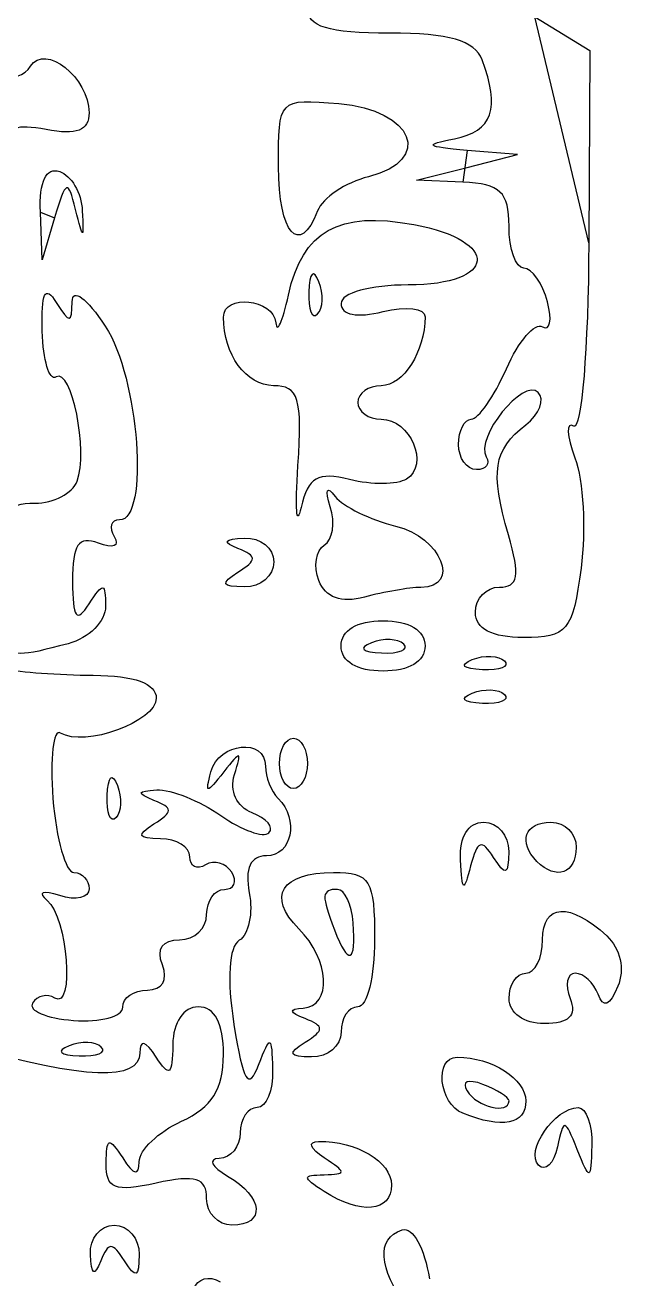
# Model space of a CAD drawing. Extents: x 0 to 213, y 0 to 77.
# Drawn here: x 23 to 35.6, y 19.33 to 45.68 of the extents above; entities that cross this region are included whole.
import ezdxf

# ---------------------------------------------------------------- set-up
doc = ezdxf.new("R2010")
doc.units = 0
doc.layers.get('0').update_dxf_attribs({"linetype": 'CONTINUOUS'})

msp = doc.modelspace()

# ---------------------------------------------------------------- linework, layer by layer
at = {"color": 7}
for points in [[(33.702219, 45.853731), (34.855774, 45.140795), (34.837232, 41.103265)], [(32.190972, 42.375071), (31.220833, 42.416812), (32.279167, 42.686111), (33.3375, 42.95541), (32.279167, 43.045191)], [(28.318435, 42.704532), (28.318435, 42.704529)], [(23.617421, 41.627775), (23.353663, 40.745831), (23.318498, 41.745366), (23.318498, 41.745368)], [(29.16877, 40.282814), (29.168765, 40.282814)], [(28.72843, 36.424306), (28.72843, 36.424306)], [(27.46839, 34.182143), (27.46839, 34.182143)], [(29.168223, 34.003336), (29.168223, 34.003336)], [(32.455541, 33.3375), (32.455556, 33.3375)], [(29.633333, 32.631944), (29.633333, 32.631944)], [(30.948901, 32.66867), (30.948901, 32.668693)], [(32.389411, 32.343787), (32.389411, 32.343765)], [(32.389411, 31.638232), (32.389411, 31.638209)], [(28.339816, 30.1625), (28.339816, 30.1625)], [(24.722294, 29.486358), (24.722295, 29.486358)], [(32.1437, 28.134028), (32.1437, 28.134028)], [(33.749073, 28.104632), (33.749073, 28.104632)], [(29.889114, 26.811111), (29.889114, 26.811111)], [(33.161111, 25.223611), (33.161111, 25.223611)], [(28.879501, 24.304365), (28.879501, 24.304363)], [(24.598901, 24.202003), (24.598901, 24.202026)], [(33.161111, 23.0692), (33.161111, 23.0692)], [(32.190972, 22.811415), (32.190972, 22.811415)], [(33.781534, 21.719921), (33.781534, 21.719921)], [(29.280556, 21.166667), (29.280556, 21.166667)], [(26.811111, 21.01817), (26.811111, 21.018311)], [(24.369517, 19.84375), (24.369517, 19.84375)]]:
    msp.add_lwpolyline(points, close=True, dxfattribs=at)
for points in [[(30.653922, 45.508333), (29.354757, 45.508333), (28.927778, 45.639228), (28.927778, 46.0375)], [(32.5942, 44.950315), (32.439311, 45.353949), (31.902507, 45.508333), (30.653922, 45.508333)], [(23.113975, 44.814154), (23.417227, 45.304826), (24.341667, 44.568672), (24.341667, 43.836511)], [(22.537948, 44.651004), (22.727068, 44.534122), (22.98628, 44.607539), (23.113975, 44.814154)], [(32.014583, 43.287857), (32.81625, 43.442263), (32.986029, 43.929227), (32.5942, 44.950315)], [(28.318435, 42.704529), (28.318435, 44.130773), (28.32137, 44.133824), (29.590311, 44.027446)], [(29.590311, 44.027446), (31.154884, 43.896288), (31.583828, 42.834921), (30.211466, 42.49048)], [(24.341667, 43.836511), (24.341667, 43.461313), (24.081609, 43.359129), (23.43925, 43.481924)], [(23.43925, 43.481924), (22.812348, 43.601761), (22.588519, 43.519736), (22.706127, 43.21326)], [(32.279167, 43.045191), (31.409775, 43.118944), (31.36254, 43.162268), (32.014583, 43.287857)], [(23.318498, 41.745368), (23.295534, 42.398146), (23.436317, 42.694527), (23.724306, 42.599683)], [(29.140765, 41.772321), (28.765246, 40.793732), (28.318435, 41.300245), (28.318435, 42.704532)], [(24.057901, 41.804164), (23.897249, 42.445565), (23.857196, 42.429526), (23.617421, 41.627775)], [(23.724306, 42.599683), (23.96684, 42.519809), (24.18088, 42.149392), (24.19995, 41.776534)], [(30.211466, 42.49048), (29.727545, 42.369023), (29.245729, 42.045853), (29.140765, 41.772321)], [(33.161111, 41.451389), (33.161111, 42.168205), (32.979473, 42.341148), (32.190972, 42.375071)], [(24.19995, 41.776534), (24.231668, 41.156396), (24.219556, 41.15875), (24.057901, 41.804164)], [(28.528543, 40.002553), (28.822912, 41.350729), (29.587515, 41.781078), (31.163246, 41.485467)], [(31.163246, 41.485467), (32.995018, 41.141828), (32.908392, 40.216667), (31.044444, 40.216667)], [(33.472744, 40.569444), (33.301345, 40.569444), (33.161111, 40.966319), (33.161111, 41.451389)], [(34.837232, 41.103265), (34.827043, 38.882619), (34.684341, 37.148762), (34.520132, 37.250246)], [(29.168765, 40.282814), (29.056149, 40.564235), (28.972555, 40.480643), (28.955627, 40.069674)], [(33.969012, 39.863403), (33.867463, 40.251727), (33.644143, 40.569444), (33.472744, 40.569444)], [(23.358158, 39.244722), (23.335001, 40.059142), (23.415311, 40.224442), (23.652193, 39.849936)], [(23.985811, 39.863878), (23.9902, 40.164458), (24.291104, 39.941619), (24.68239, 39.348018)], [(28.955627, 40.069674), (28.940303, 39.69779), (29.023688, 39.489431), (29.140915, 39.606655)], [(29.140915, 39.606655), (29.258139, 39.723881), (29.270672, 40.028154), (29.16877, 40.282814)], [(31.044444, 40.216667), (30.246879, 40.216667), (29.633333, 40.046653), (29.633333, 39.825645)], [(23.652193, 39.849936), (23.93573, 39.401674), (23.979089, 39.403486), (23.985811, 39.863878)], [(27.163889, 39.539966), (27.163889, 40.036722), (28.216463, 39.92473), (28.26396, 39.422917)], [(28.26396, 39.422917), (28.286905, 39.180383), (28.40598, 39.441233), (28.528543, 40.002553)], [(29.633333, 39.825645), (29.633333, 39.584712), (29.971859, 39.519589), (30.515278, 39.655976)], [(33.86422, 39.336235), (34.023404, 39.237852), (34.070561, 39.47508), (33.969012, 39.863403)], [(28.216631, 38.1), (27.641579, 38.1), (27.163889, 38.753395), (27.163889, 39.539966)], [(31.397222, 39.546685), (31.397222, 38.816799), (30.941538, 38.1), (30.477533, 38.1)], [(30.515278, 39.655976), (31.000347, 39.777724), (31.397222, 39.728544), (31.397222, 39.546685)], [(24.68239, 39.348018), (25.393352, 38.269463), (25.61332, 35.277778), (24.981662, 35.277778)], [(33.105448, 38.454779), (33.363589, 39.03796), (33.705038, 39.434615), (33.86422, 39.336235)], [(23.649112, 38.284415), (23.506608, 38.196339), (23.375679, 38.628478), (23.358158, 39.244722)], [(24.0912, 36.093877), (24.330918, 36.71857), (23.974339, 38.485414), (23.649112, 38.284415)], [(32.369438, 37.394444), (32.516101, 37.394444), (32.847305, 37.871595), (33.105448, 38.454779)], [(33.774273, 37.95721), (33.461311, 38.270169), (32.438746, 37.00149), (32.684048, 36.604586)], [(28.72843, 36.424306), (28.823271, 37.834731), (28.742253, 38.1), (28.216631, 38.1)], [(30.477533, 38.1), (30.207252, 38.1), (29.986111, 37.94125), (29.986111, 37.747222)], [(33.513333, 37.276131), (33.80407, 37.503504), (33.921494, 37.809988), (33.774273, 37.95721)], [(29.986111, 37.747222), (29.986111, 37.553194), (30.207252, 37.394444), (30.477533, 37.394444)], [(30.477533, 37.394444), (31.08912, 37.394444), (31.493841, 36.437466), (31.008986, 36.137808)], [(32.102778, 36.865278), (32.102778, 37.156319), (32.222776, 37.394444), (32.369438, 37.394444)], [(33.149721, 34.964711), (32.763866, 36.310116), (32.832009, 36.743299), (33.513333, 37.276131)], [(34.520132, 37.250246), (34.355927, 37.351733), (34.367656, 37.050551), (34.546182, 36.580953)], [(32.476375, 36.336111), (32.270898, 36.336111), (32.102778, 36.574236), (32.102778, 36.865278)], [(28.796372, 35.542906), (28.69703, 35.106046), (28.666457, 35.502672), (28.72843, 36.424306)], [(32.684048, 36.604586), (32.775308, 36.456925), (32.681791, 36.336111), (32.476375, 36.336111)], [(34.546182, 36.580953), (34.724724, 36.111352), (34.782715, 35.070409), (34.675056, 34.267735)], [(29.81428, 36.127055), (29.146644, 36.294619), (28.940396, 36.17626), (28.796372, 35.542906)], [(31.008986, 36.137808), (30.812407, 36.016314), (30.274788, 36.011474), (29.81428, 36.127055)], [(23.206329, 35.630544), (23.595219, 35.630544), (23.993411, 35.839044), (24.0912, 36.093877)], [(29.408258, 35.553661), (29.289242, 35.92497), (29.329372, 36.009955), (29.511859, 35.773066)], [(22.706584, 34.307628), (22.525158, 35.465269), (22.587593, 35.630544), (23.206329, 35.630544)], [(29.511859, 35.773066), (29.675684, 35.560409), (30.246286, 35.27957), (30.779861, 35.148986)], [(29.280556, 34.748611), (29.457636, 34.858054), (29.515102, 35.220326), (29.408258, 35.553661)], [(24.981662, 35.277778), (24.80079, 35.277778), (24.749794, 35.120845), (24.868336, 34.929039)], [(30.779861, 35.148986), (31.736654, 34.914823), (32.165705, 33.871208), (31.309028, 33.861852)], [(24.536378, 34.790394), (24.119692, 34.950293), (23.990179, 34.759702), (23.994291, 33.992606)], [(24.868336, 34.929039), (24.991928, 34.729064), (24.850322, 34.669925), (24.536378, 34.790394)], [(27.46839, 34.678056), (27.133107, 34.811391), (27.174428, 34.877731), (27.604861, 34.897147)], [(27.604861, 34.897147), (27.94441, 34.912444), (28.222222, 34.686875), (28.222222, 34.395833)], [(32.960096, 33.866667), (33.357016, 33.866667), (33.397464, 34.100883), (33.149721, 34.964711)], [(27.46839, 34.182143), (27.874392, 34.439366), (27.874392, 34.516596), (27.46839, 34.678056)], [(29.168223, 34.003336), (29.052926, 34.303798), (29.103475, 34.639168), (29.280556, 34.748611)], [(28.222222, 34.395833), (28.222222, 34.104792), (27.94441, 33.869097), (27.604861, 33.872068)], [(34.675056, 34.267735), (34.497202, 32.941748), (34.386805, 32.808333), (33.467424, 32.808333)], [(23.994291, 33.992606), (23.998476, 33.212216), (24.076881, 33.104161), (24.341667, 33.513889)], [(27.604861, 33.872068), (27.121718, 33.876302), (27.092048, 33.943711), (27.46839, 34.182143)], [(30.122955, 33.65704), (29.637293, 33.526682), (29.304863, 33.647276), (29.168223, 34.003336)], [(24.341667, 33.513889), (24.638947, 33.973897), (24.684347, 33.967747), (24.689042, 33.46684)], [(31.309028, 33.861852), (31.066492, 33.85903), (30.532761, 33.767034), (30.122955, 33.65704)], [(32.455556, 33.3375), (32.455556, 33.628542), (32.682598, 33.866667), (32.960096, 33.866667)], [(24.689042, 33.46684), (24.692006, 33.149921), (24.337257, 32.7949), (23.900694, 32.677907)], [(33.467424, 32.808333), (32.803157, 32.808333), (32.455541, 32.990121), (32.455541, 33.3375)], [(29.633333, 32.631944), (29.633333, 32.961202), (29.966511, 33.161111), (30.515278, 33.161111)], [(30.515278, 33.161111), (31.064045, 33.161111), (31.397222, 32.961202), (31.397222, 32.631944)], [(23.900694, 32.677907), (22.882704, 32.405094), (22.7446, 32.406325), (22.460185, 32.690748)], [(30.272744, 32.69652), (29.991321, 32.583905), (30.074912, 32.50031), (30.485879, 32.483385)], [(30.948901, 32.668693), (30.831674, 32.785916), (30.527405, 32.79845), (30.272744, 32.69652)], [(30.515278, 32.102778), (29.966511, 32.102778), (29.633333, 32.302687), (29.633333, 32.631944)], [(30.485879, 32.483385), (30.857766, 32.468089), (31.066125, 32.551443), (30.948901, 32.66867)], [(31.397222, 32.631944), (31.397222, 32.302687), (31.064045, 32.102778), (30.515278, 32.102778)], [(32.389411, 32.343765), (32.644072, 32.445672), (32.948341, 32.433141), (33.065568, 32.315937)], [(22.59207, 32.151591), (22.875251, 32.081498), (23.702257, 32.020166), (24.429861, 32.015289)], [(32.602545, 32.130653), (32.191582, 32.147586), (32.107988, 32.231172), (32.389411, 32.343787)], [(33.065568, 32.315937), (33.182791, 32.198714), (32.974432, 32.115334), (32.602545, 32.130653)], [(24.429861, 32.015289), (25.298248, 32.009475), (25.752778, 31.843455), (25.752778, 31.532091)], [(32.602545, 31.425097), (32.191582, 31.442031), (32.107988, 31.525616), (32.389411, 31.638232)], [(32.389411, 31.638209), (32.644072, 31.740117), (32.948341, 31.727586), (33.065568, 31.610382)], [(25.752778, 31.532091), (25.752778, 31.040417), (24.245001, 30.491594), (23.744356, 30.801036)], [(33.065568, 31.610382), (33.182791, 31.493158), (32.974432, 31.409778), (32.602545, 31.425097)], [(23.744356, 30.801036), (23.587807, 30.897796), (23.515395, 30.277737), (23.583439, 29.423134)], [(26.901846, 29.98597), (27.071222, 30.60645), (28.045833, 30.706633), (28.045833, 30.103561)], [(28.339816, 30.1625), (28.339816, 30.453542), (28.472107, 30.691667), (28.633795, 30.691667)], [(28.633795, 30.691667), (28.795486, 30.691667), (28.927778, 30.453542), (28.927778, 30.1625)], [(27.395832, 29.926971), (27.558427, 30.437308), (27.528585, 30.445115), (27.17031, 29.98597)], [(28.045833, 30.103561), (28.045833, 29.877199), (28.164896, 29.572926), (28.310417, 29.427407)], [(28.633795, 29.633333), (28.472107, 29.633333), (28.339816, 29.871458), (28.339816, 30.1625)], [(28.927778, 30.1625), (28.927778, 29.871458), (28.795486, 29.633333), (28.633795, 29.633333)], [(24.722295, 29.486358), (24.73922, 29.897324), (24.822816, 29.980915), (24.935432, 29.699495)], [(27.17031, 29.98597), (26.803275, 29.515602), (26.773446, 29.515602), (26.901846, 29.98597)], [(27.765823, 29.124918), (27.440245, 29.249853), (27.286372, 29.583411), (27.395832, 29.926971)], [(24.935432, 29.699495), (25.037339, 29.444834), (25.024806, 29.140562), (24.90758, 29.023335)], [(25.704501, 29.386248), (25.332415, 29.53422), (25.345533, 29.583792), (25.762477, 29.60534)], [(25.762477, 29.60534), (26.058853, 29.620636), (26.664432, 29.378876), (27.108207, 29.068042)], [(23.583439, 29.423134), (23.651483, 28.568531), (23.849921, 27.869306), (24.024411, 27.869306)], [(24.90758, 29.023335), (24.790354, 28.906112), (24.706976, 29.114473), (24.722294, 29.486358)], [(25.704501, 28.890335), (26.110503, 29.147558), (26.110503, 29.224788), (25.704501, 29.386248)], [(28.310417, 29.427407), (28.757479, 28.980342), (28.603773, 28.222081), (28.066089, 28.222081)], [(27.108207, 29.068042), (27.551982, 28.757208), (28.006902, 28.594725), (28.119139, 28.706961)], [(28.119139, 28.706961), (28.231378, 28.819201), (28.072385, 29.00728), (27.765823, 29.124918)], [(25.840972, 28.580261), (25.35783, 28.584494), (25.328159, 28.651903), (25.704501, 28.890335)], [(32.1437, 28.134028), (32.118526, 28.622585), (32.306237, 28.927778), (32.631944, 28.927778)], [(32.631944, 28.927778), (32.922986, 28.927778), (33.158681, 28.649967), (33.155709, 28.310417)], [(33.749073, 28.104632), (33.343156, 28.510546), (33.492166, 28.927778), (34.043056, 28.927778)], [(34.043056, 28.927778), (34.334097, 28.927778), (34.572222, 28.689653), (34.572222, 28.398611)], [(26.458333, 28.201262), (26.458333, 28.406739), (26.180521, 28.577289), (25.840972, 28.580261)], [(32.838658, 28.185234), (32.588256, 28.58069), (32.493371, 28.546027), (32.355818, 28.008845)], [(26.786735, 28.030624), (26.606114, 27.918997), (26.458333, 27.995781), (26.458333, 28.201262)], [(28.066089, 28.222081), (27.731482, 28.222081), (27.608426, 27.955971), (27.706805, 27.445132)], [(33.155709, 28.310417), (33.151391, 27.816452), (33.088016, 27.791433), (32.838658, 28.185234)], [(34.572222, 28.398611), (34.572222, 27.847725), (34.154993, 27.698711), (33.749073, 28.104632)], [(27.336721, 27.875058), (27.214849, 28.072249), (26.967356, 28.142257), (26.786735, 28.030624)], [(32.355818, 28.008845), (32.21075, 27.44231), (32.178377, 27.461416), (32.1437, 28.134028)], [(24.024411, 27.869306), (24.198902, 27.869303), (24.341667, 27.715535), (24.341667, 27.527597)], [(27.184709, 27.516526), (27.390187, 27.516526), (27.458593, 27.677864), (27.336721, 27.875058)], [(28.748146, 26.688361), (28.067848, 27.368658), (28.377207, 27.869444), (29.477764, 27.869444)], [(29.477764, 27.869444), (30.247223, 27.869444), (30.338889, 27.719234), (30.338889, 26.458333)], [(23.724306, 27.384488), (23.36321, 27.500648), (23.255202, 27.459438), (23.464106, 27.285219)], [(24.341667, 27.527597), (24.341667, 27.33966), (24.063854, 27.275262), (23.724306, 27.384488)], [(26.811111, 26.987359), (26.811111, 27.278401), (26.97923, 27.516526), (27.184709, 27.516526)], [(27.706805, 27.445132), (27.7891, 27.017808), (27.694489, 26.568092), (27.496562, 26.445769)], [(29.558262, 27.516667), (29.224351, 27.516667), (29.215077, 27.392226), (29.494689, 26.663577)], [(29.889114, 26.811111), (29.859882, 27.199167), (29.710998, 27.516667), (29.558262, 27.516667)], [(23.464106, 27.285219), (23.890751, 26.929413), (24.042181, 24.972504), (23.623023, 25.231558)], [(33.866667, 26.458333), (33.866667, 27.221632), (34.443814, 27.25549), (35.215449, 26.537463)], [(26.244201, 26.458192), (26.556002, 26.458192), (26.811111, 26.696317), (26.811111, 26.987359)], [(28.839583, 25.01937), (29.447363, 25.057755), (29.393377, 26.043131), (28.748146, 26.688361)], [(29.494689, 26.663577), (29.78728, 25.901094), (29.952995, 25.963078), (29.889114, 26.811111)], [(25.880352, 25.929026), (25.751768, 26.264108), (25.885217, 26.458192), (26.244201, 26.458192)], [(27.496562, 26.445769), (27.277184, 26.310184), (27.233169, 25.620012), (27.383819, 24.677903)], [(30.338889, 26.458333), (30.338889, 25.682222), (30.180139, 25.047222), (29.986111, 25.047222)], [(33.513889, 25.752778), (33.707917, 25.752778), (33.866667, 26.070278), (33.866667, 26.458333)], [(35.215449, 26.537463), (35.500138, 26.272549), (35.595535, 25.837196), (35.447359, 25.479129)], [(25.565317, 25.399859), (25.880909, 25.399859), (26.004044, 25.606688), (25.880352, 25.929026)], [(33.161111, 25.223611), (33.161111, 25.514653), (33.319861, 25.752778), (33.513889, 25.752778)], [(34.553895, 25.752778), (34.382126, 25.752778), (34.332966, 25.514653), (34.444649, 25.223611)], [(35.030918, 25.311806), (34.940325, 25.554342), (34.725666, 25.752778), (34.553895, 25.752778)], [(23.623023, 25.231558), (23.463008, 25.330455), (23.252725, 25.28296), (23.155728, 25.126016)], [(25.047222, 25.041479), (25.047222, 25.238586), (25.280365, 25.399859), (25.565317, 25.399859)], [(35.447359, 25.479129), (35.275362, 25.063495), (35.143463, 25.010502), (35.030918, 25.311806)], [(23.155728, 25.126016), (23.058731, 24.969072), (23.444636, 24.805211), (24.013296, 24.761879)], [(24.013296, 24.761879), (24.581955, 24.718549), (25.047222, 24.844369), (25.047222, 25.041479)], [(26.634722, 25.047222), (26.322742, 25.047222), (26.103338, 24.721442), (26.100154, 24.253472)], [(27.163889, 24.045517), (27.163889, 24.700738), (26.980853, 25.047222), (26.634722, 25.047222)], [(29.986111, 25.047222), (29.792083, 25.047222), (29.633333, 24.809097), (29.633333, 24.518056)], [(33.904411, 24.694444), (33.478885, 24.694444), (33.161111, 24.920674), (33.161111, 25.223611)], [(34.444649, 25.223611), (34.585552, 24.856423), (34.420181, 24.694444), (33.904411, 24.694444)], [(28.879501, 24.800278), (28.538068, 24.936061), (28.526492, 24.999597), (28.839583, 25.01937)], [(28.879501, 24.304363), (29.285503, 24.561588), (29.285503, 24.638818), (28.879501, 24.800278)], [(27.383819, 24.677903), (27.578242, 23.462048), (27.688708, 23.280189), (27.901789, 23.825183)], [(29.633333, 24.518056), (29.633333, 24.227014), (29.355522, 23.991319), (29.015972, 23.994291)], [(24.598901, 24.202026), (24.481675, 24.319253), (24.177405, 24.331783), (23.922743, 24.229853)], [(25.752778, 23.988889), (25.524795, 24.341667), (25.409003, 24.371063), (25.405402, 24.077083)], [(26.100154, 24.253472), (26.095788, 23.611614), (26.029311, 23.560984), (25.752778, 23.988889)], [(27.901789, 23.825183), (28.15408, 24.470467), (28.174331, 24.463544), (28.197427, 23.724164)], [(29.015972, 23.994291), (28.53283, 23.998524), (28.50316, 24.065933), (28.879501, 24.304365)], [(25.405402, 24.077083), (25.39809, 23.480195), (24.263056, 23.52268), (21.807171, 24.211765)], [(23.922743, 24.229853), (23.641321, 24.117238), (23.724914, 24.033644), (24.13588, 24.016719)], [(24.13588, 24.016719), (24.507766, 24.001422), (24.716126, 24.08478), (24.598901, 24.202003)], [(26.281944, 22.641966), (26.921272, 22.933265), (27.163889, 23.31937), (27.163889, 24.045517)], [(32.190972, 22.811415), (31.684177, 23.015911), (31.58746, 23.988889), (32.073926, 23.988889)], [(32.073926, 23.988889), (32.797646, 23.988889), (33.513889, 23.531432), (33.513889, 23.0692)], [(28.197427, 23.724164), (28.211064, 23.287603), (28.063472, 22.930414), (27.869444, 22.930414)], [(32.613623, 23.417939), (32.299676, 23.538409), (32.158074, 23.479269), (32.281664, 23.279295)], [(32.281664, 23.279295), (32.488835, 22.944082), (33.161111, 22.783484), (33.161111, 23.0692)], [(33.161111, 23.0692), (33.161111, 23.145456), (32.91474, 23.302386), (32.613623, 23.417939)], [(27.869444, 22.930414), (27.675417, 22.930414), (27.516667, 22.692289), (27.516667, 22.401248)], [(33.513889, 23.0692), (33.513889, 22.576347), (33.014638, 22.479059), (32.190972, 22.811415)], [(33.781534, 21.719921), (33.492584, 22.011355), (34.12573, 22.930556), (34.615419, 22.930556)], [(34.615419, 22.930556), (34.785687, 22.930556), (34.913844, 22.573369), (34.900204, 22.136806)], [(34.594978, 22.048611), (34.33331, 22.706962), (34.305466, 22.710747), (34.178802, 22.105157)], [(25.394598, 21.791591), (25.397561, 22.038285), (25.796875, 22.420955), (26.281944, 22.641966)], [(27.516667, 22.401248), (27.516667, 22.110206), (27.318229, 21.867255), (27.075694, 21.861354)], [(24.699846, 21.755995), (24.704416, 22.301764), (24.758036, 22.319708), (25.047222, 21.872222)], [(29.280556, 21.872222), (28.976958, 22.068423), (28.927064, 22.216499), (29.16351, 22.219598)], [(29.16351, 22.219598), (29.959294, 22.23004), (30.691667, 21.791857), (30.691667, 21.305311)], [(34.900204, 22.136806), (34.876695, 21.384376), (34.860811, 21.379784), (34.594978, 22.048611)], [(25.047222, 21.872222), (25.282872, 21.50758), (25.390875, 21.482513), (25.394598, 21.791591)], [(29.280556, 21.519444), (29.750927, 21.52904), (29.750927, 21.568243), (29.280556, 21.872222)], [(34.178802, 22.105157), (34.104143, 21.748202), (33.925372, 21.574845), (33.781534, 21.719921)], [(25.752778, 21.343056), (24.876825, 21.150665), (24.695375, 21.221827), (24.699846, 21.755995)], [(27.075694, 21.861354), (26.830965, 21.855399), (26.909463, 21.690607), (27.252083, 21.491047)], [(26.811111, 21.018311), (26.811111, 21.453884), (26.580109, 21.524767), (25.752778, 21.343056)], [(27.252083, 21.491047), (28.008576, 21.050431), (28.059046, 20.46097), (27.340278, 20.46097)], [(29.280556, 21.166667), (28.810184, 21.470645), (28.810184, 21.509843), (29.280556, 21.519444)], [(30.691667, 21.305311), (30.691667, 20.736944), (30.043978, 20.673306), (29.280556, 21.166667)], [(27.340278, 20.46097), (27.049236, 20.46097), (26.811111, 20.711708), (26.811111, 21.01817)], [(24.369517, 19.84375), (24.3542, 20.1833), (24.579792, 20.461111), (24.870833, 20.461111)], [(24.870833, 20.461111), (25.161875, 20.461111), (25.397569, 20.1833), (25.394598, 19.84375)], [(31.026137, 18.722622), (30.413144, 19.573102), (30.371672, 20.178056), (30.913965, 20.35882)], [(30.913965, 20.35882), (31.13644, 20.432979), (31.390819, 19.978215), (31.489512, 19.329885)], [(25.084524, 19.707279), (24.827299, 20.113278), (24.75007, 20.113278), (24.58861, 19.707279)], [(24.58861, 19.707279), (24.455274, 19.371993), (24.388936, 19.413319), (24.369517, 19.84375)], [(25.394598, 19.84375), (25.390373, 19.360608), (25.322958, 19.330938), (25.084524, 19.707279)], [(26.53795, 19.112459), (26.614076, 19.340841), (26.86543, 19.410847), (27.096514, 19.268028)]]:
    msp.add_open_spline(points, degree=3, dxfattribs=at)

doc.saveas('drawing.dxf')
